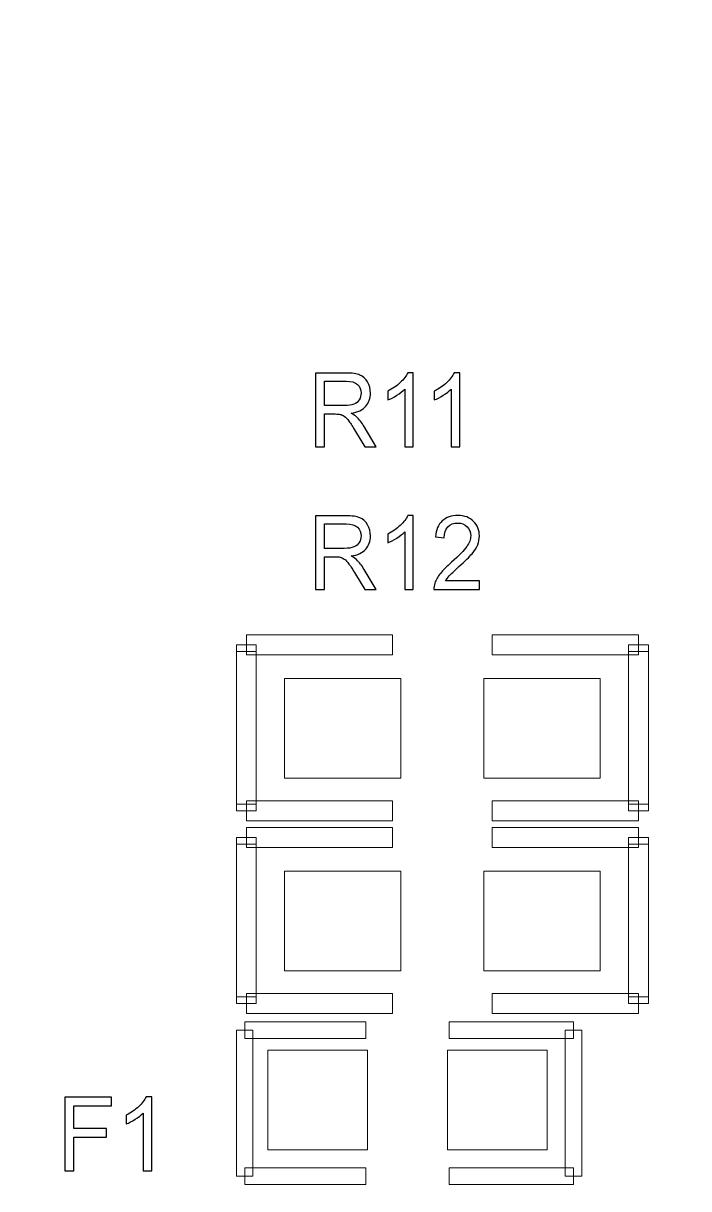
# Model space of a CAD drawing. Header units: millimetres. Extents: x -29.3 to 38.7, y -13.5 to 48.8.
# Drawn here: x 2.25 to 7.33, y 2.95 to 11.86 of the extents above; entities that cross this region are included whole.
import ezdxf

# ---------------------------------------------------------------- set-up
doc = ezdxf.new("R2010")
doc.units = ezdxf.units.MM
doc.header["$MEASUREMENT"] = 0
for name, color, linetype in [('BG_OUTLINE', 7, 'Continuous'), ('PG_SILKSCREEN_TOP', 7, 'Continuous'), ('PIN_TOP', 7, 'Continuous'), ('RD_SILKSCREEN_TOP', 7, 'Continuous')]:
    doc.layers.add(name, color=color, linetype=linetype)

msp = doc.modelspace()

# ---------------------------------------------------------------- linework, layer by layer
at = {"layer": 'BG_OUTLINE', "lineweight": 9}
msp.add_open_spline([(-29.3483, -13.5394), (-29.3483, -13.5394), (18.625, -13.5394), (18.625, -13.5394), (18.625, -13.5394), (18.625, -13.5394), (18.8256, -13.5394), (18.8256, -13.5394), (18.8256, -13.5394), (19.4323, -13.539), (20.014, -13.2977), (20.4427, -12.8684), (20.4427, -12.8684), (20.8714, -12.4392), (21.112, -11.8601), (21.1116, -11.2534), (21.1116, -11.2534), (21.1116, -11.2534), (21.1116, 35.2286), (21.1116, 35.2286), (21.1116, 35.2286), (21.1112, 35.8353), (20.8699, 36.4169), (20.4406, 36.8456), (20.4406, 36.8456), (20.0114, 37.2744), (19.4323, 37.515), (18.8256, 37.5146), (18.8256, 37.5146), (18.8256, 37.5146), (-29.3483, 37.5146), (-29.3483, 37.5146), (-29.3483, 37.5146), (-29.3483, 37.5146), (-29.3483, -13.5394), (-29.3483, -13.5394)], degree=3, knots=[0, 0, 0, 0, 0.111111, 0.111111, 0.111111, 0.111111, 0.222222, 0.222222, 0.222222, 0.222222, 0.333333, 0.333333, 0.333333, 0.333333, 0.444444, 0.444444, 0.444444, 0.444444, 0.555556, 0.555556, 0.555556, 0.555556, 0.666667, 0.666667, 0.666667, 0.666667, 0.777778, 0.777778, 0.777778, 0.777778, 0.888889, 0.888889, 0.888889, 0.888889, 1, 1, 1, 1], dxfattribs=at)
at = {"layer": 'PG_SILKSCREEN_TOP', "lineweight": 9}
for points in [[(5.0687, 7.1845), (5.0687, 7.1845), (5.0687, 7.0321), (5.0687, 7.0321), (5.0687, 7.0321), (5.0687, 7.0321), (3.9511, 7.0321), (3.9511, 7.0321), (3.9511, 7.0321), (3.9511, 7.0321), (3.9511, 7.1845), (3.9511, 7.1845), (3.9511, 7.1845), (3.9511, 7.1845), (5.0687, 7.1845), (5.0687, 7.1845)], [(5.8307, 7.0321), (5.8307, 7.0321), (5.8307, 7.1845), (5.8307, 7.1845), (5.8307, 7.1845), (5.8307, 7.1845), (6.9483, 7.1845), (6.9483, 7.1845), (6.9483, 7.1845), (6.9483, 7.1845), (6.9483, 7.0321), (6.9483, 7.0321), (6.9483, 7.0321), (6.9483, 7.0321), (5.8307, 7.0321), (5.8307, 7.0321)], [(3.8749, 7.1083), (3.8749, 7.1083), (4.0273, 7.1083), (4.0273, 7.1083), (4.0273, 7.1083), (4.0273, 7.1083), (4.0273, 7.0575), (4.0273, 7.0575), (4.0273, 7.0575), (4.0273, 7.0575), (3.8749, 7.0575), (3.8749, 7.0575), (3.8749, 7.0575), (3.8749, 7.0575), (3.8749, 7.1083), (3.8749, 7.1083)], [(3.8749, 7.0575), (3.8749, 7.0575), (4.0273, 7.0575), (4.0273, 7.0575), (4.0273, 7.0575), (4.0273, 7.0575), (4.0273, 5.8891), (4.0273, 5.8891), (4.0273, 5.8891), (4.0273, 5.8891), (3.8749, 5.8891), (3.8749, 5.8891), (3.8749, 5.8891), (3.8749, 5.8891), (3.8749, 7.0575), (3.8749, 7.0575)], [(6.8721, 7.1083), (6.8721, 7.1083), (7.0245, 7.1083), (7.0245, 7.1083), (7.0245, 7.1083), (7.0245, 7.1083), (7.0245, 7.0575), (7.0245, 7.0575), (7.0245, 7.0575), (7.0245, 7.0575), (6.8721, 7.0575), (6.8721, 7.0575), (6.8721, 7.0575), (6.8721, 7.0575), (6.8721, 7.1083), (6.8721, 7.1083)], [(6.8721, 7.0575), (6.8721, 7.0575), (7.0245, 7.0575), (7.0245, 7.0575), (7.0245, 7.0575), (7.0245, 7.0575), (7.0245, 5.8891), (7.0245, 5.8891), (7.0245, 5.8891), (7.0245, 5.8891), (6.8721, 5.8891), (6.8721, 5.8891), (6.8721, 5.8891), (6.8721, 5.8891), (6.8721, 7.0575), (6.8721, 7.0575)], [(3.8749, 5.8891), (3.8749, 5.8891), (4.0273, 5.8891), (4.0273, 5.8891), (4.0273, 5.8891), (4.0273, 5.8891), (4.0273, 5.8383), (4.0273, 5.8383), (4.0273, 5.8383), (4.0273, 5.8383), (3.8749, 5.8383), (3.8749, 5.8383), (3.8749, 5.8383), (3.8749, 5.8383), (3.8749, 5.8891), (3.8749, 5.8891)], [(3.9511, 5.7621), (3.9511, 5.7621), (3.9511, 5.9145), (3.9511, 5.9145), (3.9511, 5.9145), (3.9511, 5.9145), (5.0687, 5.9145), (5.0687, 5.9145), (5.0687, 5.9145), (5.0687, 5.9145), (5.0687, 5.7621), (5.0687, 5.7621), (5.0687, 5.7621), (5.0687, 5.7621), (3.9511, 5.7621), (3.9511, 5.7621)], [(6.9483, 5.9145), (6.9483, 5.9145), (6.9483, 5.7621), (6.9483, 5.7621), (6.9483, 5.7621), (6.9483, 5.7621), (5.8307, 5.7621), (5.8307, 5.7621), (5.8307, 5.7621), (5.8307, 5.7621), (5.8307, 5.9145), (5.8307, 5.9145), (5.8307, 5.9145), (5.8307, 5.9145), (6.9483, 5.9145), (6.9483, 5.9145)], [(6.8721, 5.8891), (6.8721, 5.8891), (7.0245, 5.8891), (7.0245, 5.8891), (7.0245, 5.8891), (7.0245, 5.8891), (7.0245, 5.8383), (7.0245, 5.8383), (7.0245, 5.8383), (7.0245, 5.8383), (6.8721, 5.8383), (6.8721, 5.8383), (6.8721, 5.8383), (6.8721, 5.8383), (6.8721, 5.8891), (6.8721, 5.8891)], [(5.0687, 5.7113), (5.0687, 5.7113), (5.0687, 5.5589), (5.0687, 5.5589), (5.0687, 5.5589), (5.0687, 5.5589), (3.9511, 5.5589), (3.9511, 5.5589), (3.9511, 5.5589), (3.9511, 5.5589), (3.9511, 5.7113), (3.9511, 5.7113), (3.9511, 5.7113), (3.9511, 5.7113), (5.0687, 5.7113), (5.0687, 5.7113)], [(5.8307, 5.5589), (5.8307, 5.5589), (5.8307, 5.7113), (5.8307, 5.7113), (5.8307, 5.7113), (5.8307, 5.7113), (6.9483, 5.7113), (6.9483, 5.7113), (6.9483, 5.7113), (6.9483, 5.7113), (6.9483, 5.5589), (6.9483, 5.5589), (6.9483, 5.5589), (6.9483, 5.5589), (5.8307, 5.5589), (5.8307, 5.5589)], [(3.8749, 5.6351), (3.8749, 5.6351), (4.0273, 5.6351), (4.0273, 5.6351), (4.0273, 5.6351), (4.0273, 5.6351), (4.0273, 5.5843), (4.0273, 5.5843), (4.0273, 5.5843), (4.0273, 5.5843), (3.8749, 5.5843), (3.8749, 5.5843), (3.8749, 5.5843), (3.8749, 5.5843), (3.8749, 5.6351), (3.8749, 5.6351)], [(6.8721, 5.6351), (6.8721, 5.6351), (7.0245, 5.6351), (7.0245, 5.6351), (7.0245, 5.6351), (7.0245, 5.6351), (7.0245, 5.5843), (7.0245, 5.5843), (7.0245, 5.5843), (7.0245, 5.5843), (6.8721, 5.5843), (6.8721, 5.5843), (6.8721, 5.5843), (6.8721, 5.5843), (6.8721, 5.6351), (6.8721, 5.6351)], [(3.8749, 5.5843), (3.8749, 5.5843), (4.0273, 5.5843), (4.0273, 5.5843), (4.0273, 5.5843), (4.0273, 5.5843), (4.0273, 4.4159), (4.0273, 4.4159), (4.0273, 4.4159), (4.0273, 4.4159), (3.8749, 4.4159), (3.8749, 4.4159), (3.8749, 4.4159), (3.8749, 4.4159), (3.8749, 5.5843), (3.8749, 5.5843)], [(6.8721, 5.5843), (6.8721, 5.5843), (7.0245, 5.5843), (7.0245, 5.5843), (7.0245, 5.5843), (7.0245, 5.5843), (7.0245, 4.4159), (7.0245, 4.4159), (7.0245, 4.4159), (7.0245, 4.4159), (6.8721, 4.4159), (6.8721, 4.4159), (6.8721, 4.4159), (6.8721, 4.4159), (6.8721, 5.5843), (6.8721, 5.5843)], [(3.8749, 4.4159), (3.8749, 4.4159), (4.0273, 4.4159), (4.0273, 4.4159), (4.0273, 4.4159), (4.0273, 4.4159), (4.0273, 4.3651), (4.0273, 4.3651), (4.0273, 4.3651), (4.0273, 4.3651), (3.8749, 4.3651), (3.8749, 4.3651), (3.8749, 4.3651), (3.8749, 4.3651), (3.8749, 4.4159), (3.8749, 4.4159)], [(3.9511, 4.2889), (3.9511, 4.2889), (3.9511, 4.4413), (3.9511, 4.4413), (3.9511, 4.4413), (3.9511, 4.4413), (5.0687, 4.4413), (5.0687, 4.4413), (5.0687, 4.4413), (5.0687, 4.4413), (5.0687, 4.2889), (5.0687, 4.2889), (5.0687, 4.2889), (5.0687, 4.2889), (3.9511, 4.2889), (3.9511, 4.2889)], [(6.9483, 4.4413), (6.9483, 4.4413), (6.9483, 4.2889), (6.9483, 4.2889), (6.9483, 4.2889), (6.9483, 4.2889), (5.8307, 4.2889), (5.8307, 4.2889), (5.8307, 4.2889), (5.8307, 4.2889), (5.8307, 4.4413), (5.8307, 4.4413), (5.8307, 4.4413), (5.8307, 4.4413), (6.9483, 4.4413), (6.9483, 4.4413)], [(6.8721, 4.4159), (6.8721, 4.4159), (7.0245, 4.4159), (7.0245, 4.4159), (7.0245, 4.4159), (7.0245, 4.4159), (7.0245, 4.3651), (7.0245, 4.3651), (7.0245, 4.3651), (7.0245, 4.3651), (6.8721, 4.3651), (6.8721, 4.3651), (6.8721, 4.3651), (6.8721, 4.3651), (6.8721, 4.4159), (6.8721, 4.4159)], [(4.8655, 4.2254), (4.8655, 4.2254), (4.8655, 4.0984), (4.8655, 4.0984), (4.8655, 4.0984), (4.8655, 4.0984), (3.9384, 4.0984), (3.9384, 4.0984), (3.9384, 4.0984), (3.9384, 4.0984), (3.9384, 4.2254), (3.9384, 4.2254), (3.9384, 4.2254), (3.9384, 4.2254), (4.8655, 4.2254), (4.8655, 4.2254)], [(5.5005, 4.0984), (5.5005, 4.0984), (5.5005, 4.2254), (5.5005, 4.2254), (5.5005, 4.2254), (5.5005, 4.2254), (6.453, 4.2254), (6.453, 4.2254), (6.453, 4.2254), (6.453, 4.2254), (6.453, 4.0984), (6.453, 4.0984), (6.453, 4.0984), (6.453, 4.0984), (5.5005, 4.0984), (5.5005, 4.0984)], [(3.8749, 4.1619), (3.8749, 4.1619), (4.0019, 4.1619), (4.0019, 4.1619), (4.0019, 4.1619), (4.0019, 4.1619), (4.0019, 3.0443), (4.0019, 3.0443), (4.0019, 3.0443), (4.0019, 3.0443), (3.8749, 3.0443), (3.8749, 3.0443), (3.8749, 3.0443), (3.8749, 3.0443), (3.8749, 4.1619), (3.8749, 4.1619)], [(6.3895, 4.1619), (6.3895, 4.1619), (6.5165, 4.1619), (6.5165, 4.1619), (6.5165, 4.1619), (6.5165, 4.1619), (6.5165, 3.0443), (6.5165, 3.0443), (6.5165, 3.0443), (6.5165, 3.0443), (6.3895, 3.0443), (6.3895, 3.0443), (6.3895, 3.0443), (6.3895, 3.0443), (6.3895, 4.1619), (6.3895, 4.1619)], [(3.9384, 2.9808), (3.9384, 2.9808), (3.9384, 3.1078), (3.9384, 3.1078), (3.9384, 3.1078), (3.9384, 3.1078), (4.8655, 3.1078), (4.8655, 3.1078), (4.8655, 3.1078), (4.8655, 3.1078), (4.8655, 2.9808), (4.8655, 2.9808), (4.8655, 2.9808), (4.8655, 2.9808), (3.9384, 2.9808), (3.9384, 2.9808)], [(6.453, 3.1078), (6.453, 3.1078), (6.453, 2.9808), (6.453, 2.9808), (6.453, 2.9808), (6.453, 2.9808), (5.5005, 2.9808), (5.5005, 2.9808), (5.5005, 2.9808), (5.5005, 2.9808), (5.5005, 3.1078), (5.5005, 3.1078), (5.5005, 3.1078), (5.5005, 3.1078), (6.453, 3.1078), (6.453, 3.1078)]]:
    msp.add_open_spline(points, degree=3, knots=[0, 0, 0, 0, 0.25, 0.25, 0.25, 0.25, 0.5, 0.5, 0.5, 0.5, 0.75, 0.75, 0.75, 0.75, 1, 1, 1, 1], dxfattribs=at)
at = {"layer": 'PIN_TOP', "lineweight": 9}
for points in [[(5.1322, 6.8507), (5.1322, 6.8507), (5.1322, 6.0887), (5.1322, 6.0887), (5.1322, 6.0887), (5.1322, 6.0887), (4.2432, 6.0887), (4.2432, 6.0887), (4.2432, 6.0887), (4.2432, 6.0887), (4.2432, 6.8507), (4.2432, 6.8507), (4.2432, 6.8507), (4.2432, 6.8507), (5.1322, 6.8507), (5.1322, 6.8507)], [(6.6562, 6.8507), (6.6562, 6.8507), (6.6562, 6.0887), (6.6562, 6.0887), (6.6562, 6.0887), (6.6562, 6.0887), (5.7672, 6.0887), (5.7672, 6.0887), (5.7672, 6.0887), (5.7672, 6.0887), (5.7672, 6.8507), (5.7672, 6.8507), (5.7672, 6.8507), (5.7672, 6.8507), (6.6562, 6.8507), (6.6562, 6.8507)], [(5.1322, 5.3775), (5.1322, 5.3775), (5.1322, 4.6155), (5.1322, 4.6155), (5.1322, 4.6155), (5.1322, 4.6155), (4.2432, 4.6155), (4.2432, 4.6155), (4.2432, 4.6155), (4.2432, 4.6155), (4.2432, 5.3775), (4.2432, 5.3775), (4.2432, 5.3775), (4.2432, 5.3775), (5.1322, 5.3775), (5.1322, 5.3775)], [(6.6562, 5.3775), (6.6562, 5.3775), (6.6562, 4.6155), (6.6562, 4.6155), (6.6562, 4.6155), (6.6562, 4.6155), (5.7672, 4.6155), (5.7672, 4.6155), (5.7672, 4.6155), (5.7672, 4.6155), (5.7672, 5.3775), (5.7672, 5.3775), (5.7672, 5.3775), (5.7672, 5.3775), (6.6562, 5.3775), (6.6562, 5.3775)], [(4.1162, 3.2475), (4.1162, 3.2475), (4.1162, 4.0095), (4.1162, 4.0095), (4.1162, 4.0095), (4.1162, 4.0095), (4.8782, 4.0095), (4.8782, 4.0095), (4.8782, 4.0095), (4.8782, 4.0095), (4.8782, 3.2475), (4.8782, 3.2475), (4.8782, 3.2475), (4.8782, 3.2475), (4.1162, 3.2475), (4.1162, 3.2475)], [(5.4878, 3.2475), (5.4878, 3.2475), (5.4878, 4.0095), (5.4878, 4.0095), (5.4878, 4.0095), (5.4878, 4.0095), (6.2498, 4.0095), (6.2498, 4.0095), (6.2498, 4.0095), (6.2498, 4.0095), (6.2498, 3.2475), (6.2498, 3.2475), (6.2498, 3.2475), (6.2498, 3.2475), (5.4878, 3.2475), (5.4878, 3.2475)]]:
    msp.add_open_spline(points, degree=3, knots=[0, 0, 0, 0, 0.25, 0.25, 0.25, 0.25, 0.5, 0.5, 0.5, 0.5, 0.75, 0.75, 0.75, 0.75, 1, 1, 1, 1], dxfattribs=at)
at = {"layer": 'RD_SILKSCREEN_TOP', "color": 8}
for points, knots in [([(4.4789, 8.6239), (4.4789, 8.6239), (4.4789, 9.1875), (4.4789, 9.1875), (4.4789, 9.1875), (4.4789, 9.1875), (4.7127, 9.1875), (4.7127, 9.1875), (4.7127, 9.1875), (4.7597, 9.1875), (4.7955, 9.1824), (4.8199, 9.1723), (4.8199, 9.1723), (4.8443, 9.1622), (4.8639, 9.1444), (4.8785, 9.1188), (4.8785, 9.1188), (4.8931, 9.0931), (4.9004, 9.0647), (4.9004, 9.0337), (4.9004, 9.0337), (4.9004, 8.9937), (4.8884, 8.9601), (4.864, 8.9327), (4.864, 8.9327), (4.8399, 8.9053), (4.8024, 8.8878), (4.7519, 8.8803), (4.7519, 8.8803), (4.7704, 8.8709), (4.7844, 8.8616), (4.794, 8.8522), (4.794, 8.8522), (4.8144, 8.8323), (4.8336, 8.8072), (4.8519, 8.7773), (4.8519, 8.7773), (4.8519, 8.7773), (4.9437, 8.6239), (4.9437, 8.6239), (4.9437, 8.6239), (4.9437, 8.6239), (4.8558, 8.6239), (4.8558, 8.6239), (4.8558, 8.6239), (4.8558, 8.6239), (4.7861, 8.7412), (4.7861, 8.7412), (4.7861, 8.7412), (4.7657, 8.7749), (4.7489, 8.8009), (4.7357, 8.8188), (4.7357, 8.8188), (4.7225, 8.8368), (4.7107, 8.8494), (4.7003, 8.8564), (4.7003, 8.8564), (4.6899, 8.8637), (4.6793, 8.8687), (4.6685, 8.8715), (4.6685, 8.8715), (4.6605, 8.8732), (4.6477, 8.8742), (4.6296, 8.8742), (4.6296, 8.8742), (4.6296, 8.8742), (4.5487, 8.8742), (4.5487, 8.8742), (4.5487, 8.8742), (4.5487, 8.8742), (4.5487, 8.6239), (4.5487, 8.6239), (4.5487, 8.6239), (4.5487, 8.6239), (4.4789, 8.6239), (4.4789, 8.6239)], [0, 0, 0, 0, 0.052632, 0.052632, 0.052632, 0.052632, 0.105263, 0.105263, 0.105263, 0.105263, 0.157895, 0.157895, 0.157895, 0.157895, 0.210526, 0.210526, 0.210526, 0.210526, 0.263158, 0.263158, 0.263158, 0.263158, 0.315789, 0.315789, 0.315789, 0.315789, 0.368421, 0.368421, 0.368421, 0.368421, 0.421053, 0.421053, 0.421053, 0.421053, 0.473684, 0.473684, 0.473684, 0.473684, 0.526316, 0.526316, 0.526316, 0.526316, 0.578947, 0.578947, 0.578947, 0.578947, 0.631579, 0.631579, 0.631579, 0.631579, 0.684211, 0.684211, 0.684211, 0.684211, 0.736842, 0.736842, 0.736842, 0.736842, 0.789474, 0.789474, 0.789474, 0.789474, 0.842105, 0.842105, 0.842105, 0.842105, 0.894737, 0.894737, 0.894737, 0.894737, 0.947368, 0.947368, 0.947368, 0.947368, 1, 1, 1, 1]), ([(5.2273, 8.6239), (5.2273, 8.6239), (5.1625, 8.6239), (5.1625, 8.6239), (5.1625, 8.6239), (5.1625, 8.6239), (5.1625, 9.0648), (5.1625, 9.0648), (5.1625, 9.0648), (5.147, 9.049), (5.1266, 9.0331), (5.1014, 9.0172), (5.1014, 9.0172), (5.0759, 9.0013), (5.0532, 8.9894), (5.0331, 8.9815), (5.0331, 8.9815), (5.0331, 8.9815), (5.0331, 9.0483), (5.0331, 9.0483), (5.0331, 9.0483), (5.0693, 9.0666), (5.101, 9.0886), (5.1281, 9.1145), (5.1281, 9.1145), (5.1551, 9.1404), (5.1743, 9.1655), (5.1856, 9.1899), (5.1856, 9.1899), (5.1856, 9.1899), (5.2273, 9.1899), (5.2273, 9.1899), (5.2273, 9.1899), (5.2273, 9.1899), (5.2273, 8.6239), (5.2273, 8.6239)], [0, 0, 0, 0, 0.111111, 0.111111, 0.111111, 0.111111, 0.222222, 0.222222, 0.222222, 0.222222, 0.333333, 0.333333, 0.333333, 0.333333, 0.444444, 0.444444, 0.444444, 0.444444, 0.555556, 0.555556, 0.555556, 0.555556, 0.666667, 0.666667, 0.666667, 0.666667, 0.777778, 0.777778, 0.777778, 0.777778, 0.888889, 0.888889, 0.888889, 0.888889, 1, 1, 1, 1]), ([(5.5823, 8.6239), (5.5823, 8.6239), (5.5175, 8.6239), (5.5175, 8.6239), (5.5175, 8.6239), (5.5175, 8.6239), (5.5175, 9.0648), (5.5175, 9.0648), (5.5175, 9.0648), (5.502, 9.049), (5.4816, 9.0331), (5.4564, 9.0172), (5.4564, 9.0172), (5.4309, 9.0013), (5.4082, 8.9894), (5.3881, 8.9815), (5.3881, 8.9815), (5.3881, 8.9815), (5.3881, 9.0483), (5.3881, 9.0483), (5.3881, 9.0483), (5.4243, 9.0666), (5.456, 9.0886), (5.4831, 9.1145), (5.4831, 9.1145), (5.5101, 9.1404), (5.5293, 9.1655), (5.5406, 9.1899), (5.5406, 9.1899), (5.5406, 9.1899), (5.5823, 9.1899), (5.5823, 9.1899), (5.5823, 9.1899), (5.5823, 9.1899), (5.5823, 8.6239), (5.5823, 8.6239)], [0, 0, 0, 0, 0.111111, 0.111111, 0.111111, 0.111111, 0.222222, 0.222222, 0.222222, 0.222222, 0.333333, 0.333333, 0.333333, 0.333333, 0.444444, 0.444444, 0.444444, 0.444444, 0.555556, 0.555556, 0.555556, 0.555556, 0.666667, 0.666667, 0.666667, 0.666667, 0.777778, 0.777778, 0.777778, 0.777778, 0.888889, 0.888889, 0.888889, 0.888889, 1, 1, 1, 1]), ([(4.5487, 8.9387), (4.5487, 8.9387), (4.6987, 8.9387), (4.6987, 8.9387), (4.6987, 8.9387), (4.7305, 8.9387), (4.7555, 8.9423), (4.7735, 8.9494), (4.7735, 8.9494), (4.7915, 8.9564), (4.8051, 8.9677), (4.8145, 8.9832), (4.8145, 8.9832), (4.8238, 8.9987), (4.8285, 9.0155), (4.8285, 9.0337), (4.8285, 9.0337), (4.8285, 9.0604), (4.8195, 9.0823), (4.8014, 9.0995), (4.8014, 9.0995), (4.7833, 9.1167), (4.7547, 9.1252), (4.7155, 9.1252), (4.7155, 9.1252), (4.7155, 9.1252), (4.5487, 9.1252), (4.5487, 9.1252), (4.5487, 9.1252), (4.5487, 9.1252), (4.5487, 8.9387), (4.5487, 8.9387)], [0, 0, 0, 0, 0.125, 0.125, 0.125, 0.125, 0.25, 0.25, 0.25, 0.25, 0.375, 0.375, 0.375, 0.375, 0.5, 0.5, 0.5, 0.5, 0.625, 0.625, 0.625, 0.625, 0.75, 0.75, 0.75, 0.75, 0.875, 0.875, 0.875, 0.875, 1, 1, 1, 1]), ([(4.4789, 7.5317), (4.4789, 7.5317), (4.4789, 8.0953), (4.4789, 8.0953), (4.4789, 8.0953), (4.4789, 8.0953), (4.7127, 8.0953), (4.7127, 8.0953), (4.7127, 8.0953), (4.7597, 8.0953), (4.7955, 8.0902), (4.8199, 8.0801), (4.8199, 8.0801), (4.8443, 8.07), (4.8639, 8.0522), (4.8785, 8.0266), (4.8785, 8.0266), (4.8931, 8.0009), (4.9004, 7.9725), (4.9004, 7.9415), (4.9004, 7.9415), (4.9004, 7.9015), (4.8884, 7.8679), (4.864, 7.8405), (4.864, 7.8405), (4.8399, 7.8131), (4.8024, 7.7956), (4.7519, 7.7881), (4.7519, 7.7881), (4.7704, 7.7787), (4.7844, 7.7694), (4.794, 7.76), (4.794, 7.76), (4.8144, 7.7401), (4.8336, 7.715), (4.8519, 7.6851), (4.8519, 7.6851), (4.8519, 7.6851), (4.9437, 7.5317), (4.9437, 7.5317), (4.9437, 7.5317), (4.9437, 7.5317), (4.8558, 7.5317), (4.8558, 7.5317), (4.8558, 7.5317), (4.8558, 7.5317), (4.7861, 7.649), (4.7861, 7.649), (4.7861, 7.649), (4.7657, 7.6827), (4.7489, 7.7087), (4.7357, 7.7266), (4.7357, 7.7266), (4.7225, 7.7446), (4.7107, 7.7572), (4.7003, 7.7642), (4.7003, 7.7642), (4.6899, 7.7715), (4.6793, 7.7765), (4.6685, 7.7793), (4.6685, 7.7793), (4.6605, 7.781), (4.6477, 7.782), (4.6296, 7.782), (4.6296, 7.782), (4.6296, 7.782), (4.5487, 7.782), (4.5487, 7.782), (4.5487, 7.782), (4.5487, 7.782), (4.5487, 7.5317), (4.5487, 7.5317), (4.5487, 7.5317), (4.5487, 7.5317), (4.4789, 7.5317), (4.4789, 7.5317)], [0, 0, 0, 0, 0.052632, 0.052632, 0.052632, 0.052632, 0.105263, 0.105263, 0.105263, 0.105263, 0.157895, 0.157895, 0.157895, 0.157895, 0.210526, 0.210526, 0.210526, 0.210526, 0.263158, 0.263158, 0.263158, 0.263158, 0.315789, 0.315789, 0.315789, 0.315789, 0.368421, 0.368421, 0.368421, 0.368421, 0.421053, 0.421053, 0.421053, 0.421053, 0.473684, 0.473684, 0.473684, 0.473684, 0.526316, 0.526316, 0.526316, 0.526316, 0.578947, 0.578947, 0.578947, 0.578947, 0.631579, 0.631579, 0.631579, 0.631579, 0.684211, 0.684211, 0.684211, 0.684211, 0.736842, 0.736842, 0.736842, 0.736842, 0.789474, 0.789474, 0.789474, 0.789474, 0.842105, 0.842105, 0.842105, 0.842105, 0.894737, 0.894737, 0.894737, 0.894737, 0.947368, 0.947368, 0.947368, 0.947368, 1, 1, 1, 1]), ([(4.5487, 7.8465), (4.5487, 7.8465), (4.6987, 7.8465), (4.6987, 7.8465), (4.6987, 7.8465), (4.7305, 7.8465), (4.7555, 7.8501), (4.7735, 7.8572), (4.7735, 7.8572), (4.7915, 7.8642), (4.8051, 7.8755), (4.8145, 7.891), (4.8145, 7.891), (4.8238, 7.9065), (4.8285, 7.9233), (4.8285, 7.9415), (4.8285, 7.9415), (4.8285, 7.9682), (4.8195, 7.9901), (4.8014, 8.0073), (4.8014, 8.0073), (4.7833, 8.0245), (4.7547, 8.033), (4.7155, 8.033), (4.7155, 8.033), (4.7155, 8.033), (4.5487, 8.033), (4.5487, 8.033), (4.5487, 8.033), (4.5487, 8.033), (4.5487, 7.8465), (4.5487, 7.8465)], [0, 0, 0, 0, 0.125, 0.125, 0.125, 0.125, 0.25, 0.25, 0.25, 0.25, 0.375, 0.375, 0.375, 0.375, 0.5, 0.5, 0.5, 0.5, 0.625, 0.625, 0.625, 0.625, 0.75, 0.75, 0.75, 0.75, 0.875, 0.875, 0.875, 0.875, 1, 1, 1, 1]), ([(5.2273, 7.5317), (5.2273, 7.5317), (5.1625, 7.5317), (5.1625, 7.5317), (5.1625, 7.5317), (5.1625, 7.5317), (5.1625, 7.9726), (5.1625, 7.9726), (5.1625, 7.9726), (5.147, 7.9568), (5.1266, 7.9409), (5.1014, 7.925), (5.1014, 7.925), (5.0759, 7.9091), (5.0532, 7.8972), (5.0331, 7.8893), (5.0331, 7.8893), (5.0331, 7.8893), (5.0331, 7.9561), (5.0331, 7.9561), (5.0331, 7.9561), (5.0693, 7.9744), (5.101, 7.9964), (5.1281, 8.0223), (5.1281, 8.0223), (5.1551, 8.0482), (5.1743, 8.0733), (5.1856, 8.0977), (5.1856, 8.0977), (5.1856, 8.0977), (5.2273, 8.0977), (5.2273, 8.0977), (5.2273, 8.0977), (5.2273, 8.0977), (5.2273, 7.5317), (5.2273, 7.5317)], [0, 0, 0, 0, 0.111111, 0.111111, 0.111111, 0.111111, 0.222222, 0.222222, 0.222222, 0.222222, 0.333333, 0.333333, 0.333333, 0.333333, 0.444444, 0.444444, 0.444444, 0.444444, 0.555556, 0.555556, 0.555556, 0.555556, 0.666667, 0.666667, 0.666667, 0.666667, 0.777778, 0.777778, 0.777778, 0.777778, 0.888889, 0.888889, 0.888889, 0.888889, 1, 1, 1, 1]), ([(5.7335, 7.5982), (5.7335, 7.5982), (5.7335, 7.5317), (5.7335, 7.5317), (5.7335, 7.5317), (5.7335, 7.5317), (5.385, 7.5317), (5.385, 7.5317), (5.385, 7.5317), (5.3845, 7.5484), (5.3869, 7.5644), (5.3924, 7.5797), (5.3924, 7.5797), (5.4012, 7.6052), (5.4155, 7.6301), (5.435, 7.6548), (5.435, 7.6548), (5.4547, 7.6793), (5.4829, 7.7078), (5.5198, 7.7401), (5.5198, 7.7401), (5.5771, 7.7904), (5.6158, 7.8301), (5.636, 7.8595), (5.636, 7.8595), (5.6562, 7.8888), (5.6662, 7.9166), (5.6662, 7.9427), (5.6662, 7.9427), (5.6662, 7.9702), (5.657, 7.9932), (5.6387, 8.0121), (5.6387, 8.0121), (5.6203, 8.0309), (5.5964, 8.0404), (5.5669, 8.0404), (5.5669, 8.0404), (5.5357, 8.0404), (5.5108, 8.0304), (5.4922, 8.0103), (5.4922, 8.0103), (5.4734, 7.9904), (5.4639, 7.9627), (5.4636, 7.9274), (5.4636, 7.9274), (5.4636, 7.9274), (5.3971, 7.9346), (5.3971, 7.9346), (5.3971, 7.9346), (5.4016, 7.9877), (5.4188, 8.0282), (5.4486, 8.056), (5.4486, 8.056), (5.4782, 8.0838), (5.5183, 8.0977), (5.5683, 8.0977), (5.5683, 8.0977), (5.6189, 8.0977), (5.659, 8.0826), (5.6884, 8.0527), (5.6884, 8.0527), (5.718, 8.0226), (5.7328, 7.9855), (5.7328, 7.9411), (5.7328, 7.9411), (5.7328, 7.9186), (5.7285, 7.8964), (5.7198, 7.8746), (5.7198, 7.8746), (5.7112, 7.8528), (5.6968, 7.8299), (5.6767, 7.8058), (5.6767, 7.8058), (5.6567, 7.7817), (5.6235, 7.7486), (5.5769, 7.7066), (5.5769, 7.7066), (5.5382, 7.6717), (5.5132, 7.6481), (5.5022, 7.6356), (5.5022, 7.6356), (5.4911, 7.6233), (5.4821, 7.6108), (5.4748, 7.5982), (5.4748, 7.5982), (5.4748, 7.5982), (5.7335, 7.5982), (5.7335, 7.5982)], [0, 0, 0, 0, 0.045455, 0.045455, 0.045455, 0.045455, 0.090909, 0.090909, 0.090909, 0.090909, 0.136364, 0.136364, 0.136364, 0.136364, 0.181818, 0.181818, 0.181818, 0.181818, 0.227273, 0.227273, 0.227273, 0.227273, 0.272727, 0.272727, 0.272727, 0.272727, 0.318182, 0.318182, 0.318182, 0.318182, 0.363636, 0.363636, 0.363636, 0.363636, 0.409091, 0.409091, 0.409091, 0.409091, 0.454545, 0.454545, 0.454545, 0.454545, 0.5, 0.5, 0.5, 0.5, 0.545455, 0.545455, 0.545455, 0.545455, 0.590909, 0.590909, 0.590909, 0.590909, 0.636364, 0.636364, 0.636364, 0.636364, 0.681818, 0.681818, 0.681818, 0.681818, 0.727273, 0.727273, 0.727273, 0.727273, 0.772727, 0.772727, 0.772727, 0.772727, 0.818182, 0.818182, 0.818182, 0.818182, 0.863636, 0.863636, 0.863636, 0.863636, 0.909091, 0.909091, 0.909091, 0.909091, 0.954545, 0.954545, 0.954545, 0.954545, 1, 1, 1, 1]), ([(2.5637, 3.0867), (2.5637, 3.0867), (2.5637, 3.6503), (2.5637, 3.6503), (2.5637, 3.6503), (2.5637, 3.6503), (2.9195, 3.6503), (2.9195, 3.6503), (2.9195, 3.6503), (2.9195, 3.6503), (2.9195, 3.5838), (2.9195, 3.5838), (2.9195, 3.5838), (2.9195, 3.5838), (2.6335, 3.5838), (2.6335, 3.5838), (2.6335, 3.5838), (2.6335, 3.5838), (2.6335, 3.4093), (2.6335, 3.4093), (2.6335, 3.4093), (2.6335, 3.4093), (2.881, 3.4093), (2.881, 3.4093), (2.881, 3.4093), (2.881, 3.4093), (2.881, 3.3427), (2.881, 3.3427), (2.881, 3.3427), (2.881, 3.3427), (2.6335, 3.3427), (2.6335, 3.3427), (2.6335, 3.3427), (2.6335, 3.3427), (2.6335, 3.0867), (2.6335, 3.0867), (2.6335, 3.0867), (2.6335, 3.0867), (2.5637, 3.0867), (2.5637, 3.0867)], [0, 0, 0, 0, 0.1, 0.1, 0.1, 0.1, 0.2, 0.2, 0.2, 0.2, 0.3, 0.3, 0.3, 0.3, 0.4, 0.4, 0.4, 0.4, 0.5, 0.5, 0.5, 0.5, 0.6, 0.6, 0.6, 0.6, 0.7, 0.7, 0.7, 0.7, 0.8, 0.8, 0.8, 0.8, 0.9, 0.9, 0.9, 0.9, 1, 1, 1, 1]), ([(3.2277, 3.0867), (3.2277, 3.0867), (3.1629, 3.0867), (3.1629, 3.0867), (3.1629, 3.0867), (3.1629, 3.0867), (3.1629, 3.5276), (3.1629, 3.5276), (3.1629, 3.5276), (3.1474, 3.5118), (3.127, 3.4959), (3.1018, 3.48), (3.1018, 3.48), (3.0763, 3.4641), (3.0536, 3.4522), (3.0335, 3.4443), (3.0335, 3.4443), (3.0335, 3.4443), (3.0335, 3.5111), (3.0335, 3.5111), (3.0335, 3.5111), (3.0697, 3.5294), (3.1014, 3.5514), (3.1285, 3.5773), (3.1285, 3.5773), (3.1555, 3.6032), (3.1747, 3.6283), (3.186, 3.6527), (3.186, 3.6527), (3.186, 3.6527), (3.2277, 3.6527), (3.2277, 3.6527), (3.2277, 3.6527), (3.2277, 3.6527), (3.2277, 3.0867), (3.2277, 3.0867)], [0, 0, 0, 0, 0.111111, 0.111111, 0.111111, 0.111111, 0.222222, 0.222222, 0.222222, 0.222222, 0.333333, 0.333333, 0.333333, 0.333333, 0.444444, 0.444444, 0.444444, 0.444444, 0.555556, 0.555556, 0.555556, 0.555556, 0.666667, 0.666667, 0.666667, 0.666667, 0.777778, 0.777778, 0.777778, 0.777778, 0.888889, 0.888889, 0.888889, 0.888889, 1, 1, 1, 1])]:
    msp.add_open_spline(points, degree=3, knots=knots, dxfattribs=at)

doc.saveas('drawing.dxf')
